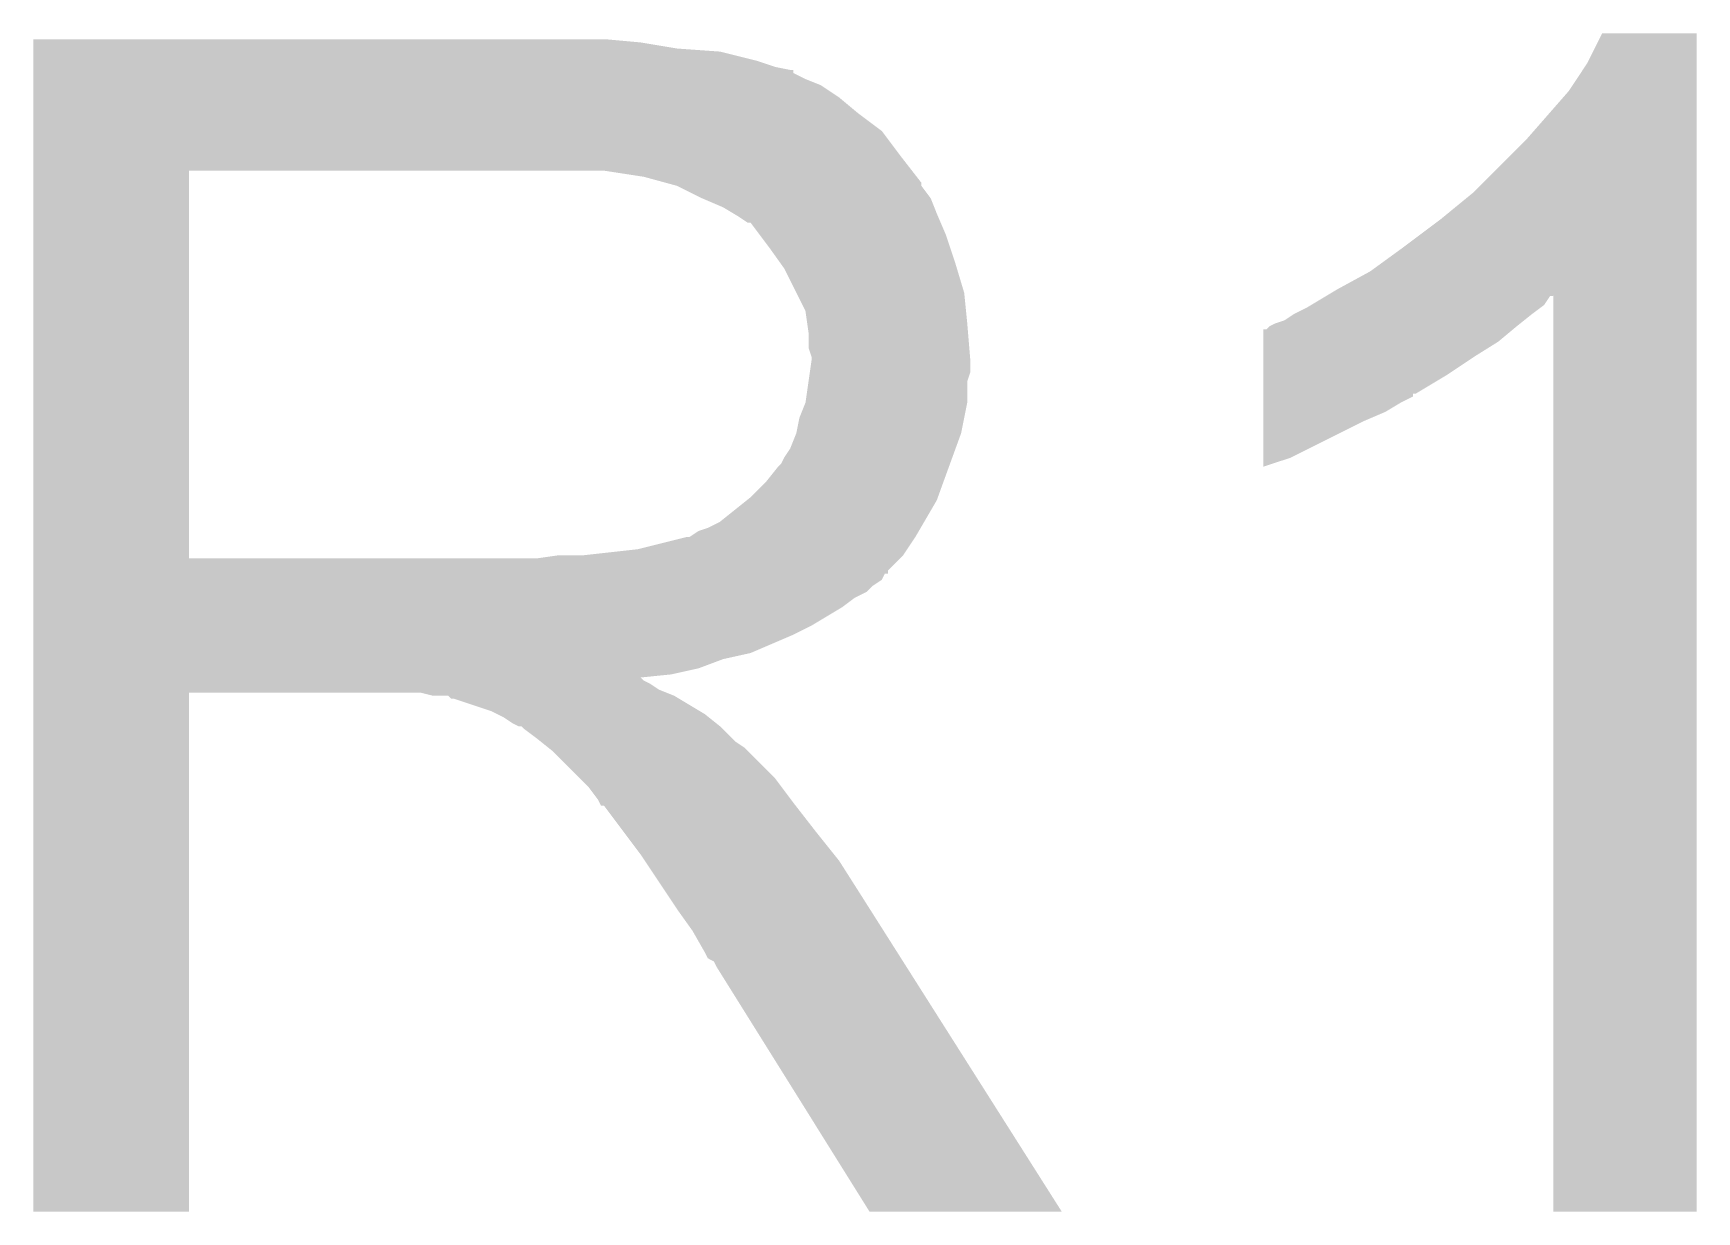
# Model space of a CAD drawing. Extents: x -1.3 to 24.2, y -3.9 to 39.2.
# Drawn here: x 8.763 to 10.147, y 1.016 to 1.996 of the extents above; entities that cross this region are included whole.
import ezdxf

# ---------------------------------------------------------------- set-up
doc = ezdxf.new("R2010")
doc.units = 0
doc.layers.add('6DOF_IMU_14_CLICK_V100_GTO', color=14, linetype='CONTINUOUS')

msp = doc.modelspace()

# ---------------------------------------------------------------- linework, layer by layer
at = {"layer": '6DOF_IMU_14_CLICK_V100_GTO'}
for points in [[(10.05586, 1.971042), (10.068562, 1.996416), (10.147298, 1.971042), (10.1473, 1.996416)], [(10.068562, 1.996416), (10.068576, 1.99644), (10.1473, 1.996416), (10.068576, 1.99644)], [(8.763022, 1.98882), (8.763024, 1.99136), (9.26846, 1.98882), (9.24052, 1.99136)], [(8.763022, 1.98374), (8.763022, 1.98882), (9.298938, 1.98374), (9.26846, 1.98882)], [(8.763022, 1.9812), (8.763022, 1.98374), (9.3345, 1.9812), (9.298938, 1.98374)], [(8.763022, 1.97358), (8.763022, 1.9812), (9.364978, 1.97358), (9.3345, 1.9812)], [(8.763022, 1.9685), (8.763022, 1.97358), (9.380222, 1.9685), (9.364978, 1.97358)], [(8.763022, 1.96596), (8.763022, 1.9685), (9.392922, 1.96596), (9.380222, 1.9685)], [(8.763022, 1.965936), (8.763022, 1.96596), (9.39546, 1.965936), (9.392922, 1.96596)], [(8.763022, 1.963414), (8.763022, 1.965936), (9.395476, 1.963414), (9.39546, 1.965936)], [(10.04062, 1.94818), (10.05586, 1.971042), (10.147298, 1.94818), (10.147298, 1.971042)], [(8.763022, 1.95834), (8.763022, 1.963414), (9.40562, 1.95834), (9.395476, 1.963414)], [(8.763022, 1.953258), (8.763022, 1.95834), (9.418322, 1.953258), (9.40562, 1.95834)], [(8.763022, 1.9431), (8.763022, 1.953258), (9.43356, 1.9431), (9.418322, 1.953258)], [(8.763022, 1.9304), (8.763022, 1.9431), (9.4488, 1.9304), (9.43356, 1.9431)], [(10.00506, 1.90754), (10.04062, 1.94818), (10.147296, 1.90754), (10.147298, 1.94818)], [(8.763022, 1.915158), (8.763022, 1.9304), (9.469122, 1.915158), (9.4488, 1.9304)], [(8.76302, 1.89484), (8.763022, 1.915158), (9.48436, 1.89484), (9.469122, 1.915158)], [(9.961878, 1.864358), (10.00506, 1.90754), (10.147296, 1.864358), (10.147296, 1.90754)], [(8.76302, 1.88214), (8.76302, 1.89484), (9.494238, 1.88214), (9.48436, 1.89484)], [(8.763012, 1.559582), (8.76302, 1.882118), (8.892542, 1.559582), (8.892542, 1.882118)], [(8.76302, 1.882118), (8.76302, 1.88214), (8.892542, 1.882118), (9.19988, 1.88214)], [(9.271002, 1.87706), (9.237982, 1.88214), (9.498188, 1.87706), (9.494238, 1.88214)], [(9.289636, 1.871978), (9.271002, 1.87706), (9.50214, 1.871978), (9.498188, 1.87706)], [(9.29894, 1.86944), (9.289636, 1.871978), (9.502144, 1.86944), (9.50214, 1.871978)], [(9.298952, 1.869434), (9.29894, 1.86944), (9.502144, 1.869434), (9.502144, 1.86944)], [(9.319256, 1.859282), (9.298952, 1.869434), (9.50976, 1.859282), (9.502144, 1.869434)], [(9.31926, 1.85928), (9.319256, 1.859282), (9.509762, 1.85928), (9.50976, 1.859282)], [(9.33704, 1.85166), (9.31926, 1.85928), (9.51281, 1.85166), (9.509762, 1.85928)], [(9.93394, 1.8415), (9.961878, 1.864358), (10.147296, 1.8415), (10.147296, 1.864358)], [(9.34551, 1.84658), (9.33704, 1.85166), (9.51484, 1.84658), (9.51281, 1.85166)], [(9.34974, 1.844042), (9.34551, 1.84658), (9.515928, 1.844042), (9.51484, 1.84658)], [(9.357364, 1.83896), (9.34974, 1.844042), (9.518106, 1.83896), (9.515928, 1.844042)], [(9.90346, 1.81864), (9.93394, 1.8415), (10.147294, 1.81864), (10.147296, 1.8415)], [(9.359904, 1.838952), (9.357364, 1.83896), (9.51811, 1.838952), (9.518106, 1.83896)], [(9.36752, 1.8288), (9.359904, 1.838952), (9.52246, 1.8288), (9.51811, 1.838952)], [(9.37514, 1.81864), (9.36752, 1.8288), (9.525848, 1.81864), (9.52246, 1.8288)], [(9.38421, 1.80594), (9.37514, 1.81864), (9.53008, 1.80594), (9.525848, 1.81864)], [(9.875522, 1.79832), (9.90346, 1.81864), (10.147294, 1.79832), (10.147294, 1.81864)], [(9.38784, 1.800856), (9.38421, 1.80594), (9.531606, 1.800856), (9.53008, 1.80594)], [(9.398, 1.780538), (9.38784, 1.800856), (9.5377, 1.780538), (9.531606, 1.800856)], [(9.84758, 1.78308), (9.875522, 1.79832), (10.147294, 1.78308), (10.147294, 1.79832)], [(9.40562, 1.765296), (9.398, 1.780538), (9.539226, 1.765296), (9.5377, 1.780538)], [(9.826408, 1.770378), (9.839098, 1.777992), (10.020298, 1.770378), (10.025378, 1.777992)], [(9.839098, 1.777992), (9.839112, 1.778), (10.025378, 1.777992), (10.027896, 1.778)], [(9.839112, 1.778), (9.84758, 1.78308), (10.147294, 1.778), (10.147294, 1.78308)], [(10.02792, 1.016024), (10.027896, 1.778), (10.147276, 1.016024), (10.147294, 1.778)], [(9.407072, 1.75514), (9.40562, 1.765296), (9.54024, 1.75514), (9.539226, 1.765296)], [(9.804404, 1.757682), (9.812022, 1.76276), (10.003792, 1.757682), (10.01014, 1.76276)], [(9.812022, 1.76276), (9.822178, 1.76784), (10.01014, 1.76276), (10.016912, 1.76784)], [(9.822178, 1.76784), (9.826408, 1.770378), (10.016912, 1.76784), (10.020298, 1.770378)], [(9.40816, 1.747518), (9.407072, 1.75514), (9.540876, 1.747518), (9.54024, 1.75514)], [(9.408162, 1.734818), (9.40816, 1.747518), (9.541934, 1.734818), (9.540876, 1.747518)], [(9.78664, 1.7399), (9.786644, 1.75006), (9.982198, 1.7399), (9.99439, 1.75006)], [(9.786644, 1.75006), (9.789166, 1.750066), (9.99439, 1.75006), (9.994398, 1.750066)], [(9.789166, 1.750066), (9.7917, 1.7526), (9.994398, 1.750066), (9.99744, 1.7526)], [(9.7917, 1.7526), (9.791704, 1.752602), (9.99744, 1.7526), (9.997442, 1.752602)], [(9.791704, 1.752602), (9.796782, 1.75514), (9.997442, 1.752602), (10.000614, 1.75514)], [(9.796782, 1.75514), (9.804404, 1.757682), (10.000614, 1.75514), (10.003792, 1.757682)], [(9.4107, 1.727196), (9.408162, 1.734818), (9.54257, 1.727196), (9.541934, 1.734818)], [(9.786638, 1.7272), (9.78664, 1.7399), (9.96188, 1.7272), (9.982198, 1.7399)], [(9.409246, 1.714498), (9.4107, 1.72466), (9.542778, 1.714498), (9.542778, 1.72466)], [(9.4107, 1.724662), (9.4107, 1.727196), (9.54278, 1.724662), (9.54257, 1.727196)], [(9.4107, 1.72466), (9.4107, 1.724662), (9.542778, 1.72466), (9.54278, 1.724662)], [(9.786634, 1.71196), (9.786638, 1.7272), (9.939022, 1.71196), (9.96188, 1.7272)], [(9.405618, 1.689098), (9.408158, 1.706876), (9.54024, 1.689098), (9.54024, 1.706876)], [(9.408158, 1.706876), (9.409246, 1.714498), (9.54024, 1.706876), (9.542778, 1.714498)], [(9.786632, 1.69672), (9.786634, 1.71196), (9.913618, 1.69672), (9.939022, 1.71196)], [(9.40054, 1.676398), (9.405618, 1.689098), (9.537698, 1.676398), (9.54024, 1.689098)], [(9.786628, 1.68148), (9.78663, 1.6891), (9.888218, 1.68148), (9.900922, 1.6891)], [(9.78663, 1.6891), (9.786632, 1.694174), (9.900922, 1.6891), (9.911064, 1.694174)], [(9.786632, 1.696696), (9.786632, 1.69672), (9.91108, 1.696696), (9.913618, 1.69672)], [(9.786632, 1.694174), (9.786632, 1.696696), (9.911064, 1.694174), (9.91108, 1.696696)], [(9.397998, 1.6637), (9.40054, 1.676398), (9.535158, 1.6637), (9.537698, 1.676398)], [(9.786626, 1.67386), (9.786628, 1.68148), (9.87044, 1.67386), (9.888218, 1.68148)], [(9.392918, 1.650996), (9.397998, 1.663698), (9.530538, 1.650996), (9.535156, 1.663698)], [(9.397998, 1.663698), (9.397998, 1.6637), (9.535156, 1.663698), (9.535158, 1.6637)], [(9.78662, 1.64338), (9.786626, 1.67386), (9.809478, 1.64338), (9.87044, 1.67386)], [(9.38784, 1.643378), (9.392918, 1.650996), (9.527768, 1.643378), (9.530538, 1.650996)], [(9.3726, 1.62306), (9.382758, 1.635758), (9.52038, 1.62306), (9.524998, 1.635758)], [(9.382758, 1.635758), (9.385298, 1.6383), (9.524998, 1.635758), (9.525922, 1.6383)], [(9.385298, 1.6383), (9.38784, 1.643378), (9.525922, 1.6383), (9.527768, 1.643378)], [(9.78662, 1.635792), (9.78662, 1.64338), (9.78662, 1.635792), (9.809478, 1.64338)], [(9.359898, 1.610358), (9.3726, 1.62306), (9.515762, 1.610358), (9.52038, 1.62306)], [(9.334496, 1.590038), (9.356722, 1.607818), (9.504468, 1.590038), (9.51484, 1.607818)], [(9.356722, 1.607818), (9.359898, 1.610358), (9.51484, 1.607818), (9.515762, 1.610358)], [(9.309096, 1.57734), (9.316714, 1.582418), (9.497062, 1.57734), (9.500024, 1.582418)], [(9.316714, 1.582418), (9.324338, 1.58496), (9.500024, 1.582418), (9.501506, 1.58496)], [(9.324338, 1.58496), (9.334496, 1.590038), (9.501506, 1.58496), (9.504468, 1.590038)], [(9.220198, 1.5621), (9.265918, 1.56718), (9.486898, 1.5621), (9.490286, 1.56718)], [(9.265918, 1.56718), (9.306558, 1.57734), (9.490286, 1.56718), (9.497062, 1.57734)], [(8.763012, 1.55956), (8.763012, 1.559582), (9.182098, 1.55956), (8.892542, 1.559582)], [(8.763012, 1.549396), (8.763012, 1.55956), (9.4742, 1.549396), (9.48436, 1.55956)], [(9.182098, 1.55956), (9.199864, 1.562098), (9.48436, 1.55956), (9.486898, 1.562098)], [(9.199864, 1.562098), (9.19988, 1.5621), (9.486898, 1.562098), (9.486898, 1.5621)], [(8.763012, 1.54686), (8.763012, 1.549396), (9.474176, 1.54686), (9.4742, 1.549396)], [(8.763012, 1.546844), (8.763012, 1.54686), (9.471654, 1.546844), (9.474176, 1.54686)], [(8.763012, 1.541782), (8.763012, 1.546844), (9.469116, 1.541782), (9.471654, 1.546844)], [(8.763012, 1.536698), (8.763012, 1.541782), (9.461498, 1.536698), (9.469116, 1.541782)], [(8.763012, 1.531618), (8.763012, 1.536698), (9.456416, 1.531618), (9.461498, 1.536698)], [(8.763012, 1.526538), (8.763012, 1.531618), (9.446262, 1.526538), (9.456416, 1.531618)], [(8.763012, 1.518918), (8.763012, 1.526538), (9.436098, 1.518918), (9.446262, 1.526538)], [(8.76301, 1.50368), (8.763012, 1.518918), (9.4107, 1.50368), (9.436098, 1.518918)], [(8.76301, 1.49606), (8.76301, 1.50368), (9.39546, 1.49606), (9.4107, 1.50368)], [(8.76301, 1.48082), (8.76301, 1.49606), (9.359898, 1.48082), (9.39546, 1.49606)], [(8.76301, 1.475738), (8.76301, 1.48082), (9.337038, 1.475738), (9.359898, 1.48082)], [(8.76301, 1.46812), (8.76301, 1.475738), (9.316718, 1.46812), (9.337038, 1.475738)], [(8.76301, 1.46304), (8.76301, 1.46812), (9.293858, 1.46304), (9.316718, 1.46812)], [(8.76301, 1.460462), (8.76301, 1.46304), (9.268494, 1.460462), (9.293858, 1.46304)], [(8.76301, 1.457958), (8.76301, 1.460462), (9.271004, 1.457958), (9.268494, 1.460462)], [(8.76301, 1.455418), (8.76301, 1.457958), (9.276082, 1.455418), (9.271004, 1.457958)], [(8.76301, 1.45034), (8.76301, 1.455418), (9.283698, 1.45034), (9.276082, 1.455418)], [(8.763, 1.016024), (8.76301, 1.447776), (8.892516, 1.016024), (8.89254, 1.447776)], [(8.76301, 1.4478), (8.76301, 1.45034), (9.29005, 1.4478), (9.283698, 1.45034)], [(8.76301, 1.447776), (8.76301, 1.4478), (8.89254, 1.447776), (9.085578, 1.4478)], [(9.095738, 1.44526), (9.085578, 1.4478), (9.296402, 1.44526), (9.29005, 1.4478)], [(9.110974, 1.442726), (9.108436, 1.44526), (9.300626, 1.442726), (9.296402, 1.44526)], [(9.113516, 1.44272), (9.110974, 1.442726), (9.300636, 1.44272), (9.300626, 1.442726)], [(9.143998, 1.43256), (9.113516, 1.44272), (9.317568, 1.43256), (9.300636, 1.44272)], [(9.149078, 1.43002), (9.143998, 1.43256), (9.3218, 1.43002), (9.317568, 1.43256)], [(9.154158, 1.42748), (9.149078, 1.43002), (9.324976, 1.42748), (9.3218, 1.43002)], [(9.161778, 1.422402), (9.154158, 1.42748), (9.331324, 1.422402), (9.324976, 1.42748)], [(9.166856, 1.419862), (9.161778, 1.422402), (9.334498, 1.419862), (9.331324, 1.422402)], [(9.169396, 1.41986), (9.166856, 1.419862), (9.3345, 1.41986), (9.334498, 1.419862)], [(9.17194, 1.417322), (9.169396, 1.41986), (9.337038, 1.417322), (9.3345, 1.41986)], [(9.1821, 1.4097), (9.17194, 1.417322), (9.34466, 1.4097), (9.337038, 1.417322)], [(9.185276, 1.40716), (9.1821, 1.4097), (9.3472, 1.40716), (9.34466, 1.4097)], [(9.191628, 1.402078), (9.185276, 1.40716), (9.354822, 1.402078), (9.3472, 1.40716)], [(9.194798, 1.399542), (9.191628, 1.402078), (9.357358, 1.399542), (9.354822, 1.402078)], [(9.217662, 1.376678), (9.194798, 1.399542), (9.38022, 1.376678), (9.357358, 1.399542)], [(9.225278, 1.36906), (9.217662, 1.376678), (9.385936, 1.36906), (9.38022, 1.376678)], [(9.232898, 1.358898), (9.225278, 1.36906), (9.393558, 1.358898), (9.385936, 1.36906)], [(9.23417, 1.35636), (9.232898, 1.358898), (9.39546, 1.35636), (9.393558, 1.358898)], [(9.235434, 1.353836), (9.23417, 1.35636), (9.397424, 1.353836), (9.39546, 1.35636)], [(9.23797, 1.35382), (9.235434, 1.353836), (9.397436, 1.35382), (9.397424, 1.353836)], [(9.253216, 1.3335), (9.23797, 1.35382), (9.41324, 1.3335), (9.397436, 1.35382)], [(9.26846, 1.31318), (9.253216, 1.3335), (9.429496, 1.31318), (9.41324, 1.3335)], [(9.271848, 1.308098), (9.26846, 1.31318), (9.43356, 1.308098), (9.429496, 1.31318)], [(9.290474, 1.28016), (9.271848, 1.308098), (9.45134, 1.28016), (9.43356, 1.308098)], [(9.29894, 1.26746), (9.290474, 1.28016), (9.459398, 1.26746), (9.45134, 1.28016)], [(9.31164, 1.249682), (9.29894, 1.26746), (9.470678, 1.249682), (9.459398, 1.26746)], [(9.3218, 1.231898), (9.31164, 1.249682), (9.48196, 1.231898), (9.470678, 1.249682)], [(9.32434, 1.226826), (9.3218, 1.231898), (9.485178, 1.226826), (9.48196, 1.231898)], [(9.329414, 1.22428), (9.32434, 1.226826), (9.486794, 1.22428), (9.485178, 1.226826)], [(9.331962, 1.2192), (9.329414, 1.22428), (9.490016, 1.2192), (9.486794, 1.22428)], [(9.45896, 1.01601), (9.331962, 1.2192), (9.61893, 1.01601), (9.490016, 1.2192)], [(8.892516, 1.016), (8.763, 1.016024), (8.892516, 1.016), (8.892516, 1.016024)], [(9.618936, 1.016), (9.61893, 1.01601), (9.618936, 1.016), (9.45896, 1.01601)], [(10.147276, 1.016), (10.02792, 1.016024), (10.147276, 1.016), (10.147276, 1.016024)]]:
    msp.add_solid(points, dxfattribs=at)

doc.saveas('drawing.dxf')
